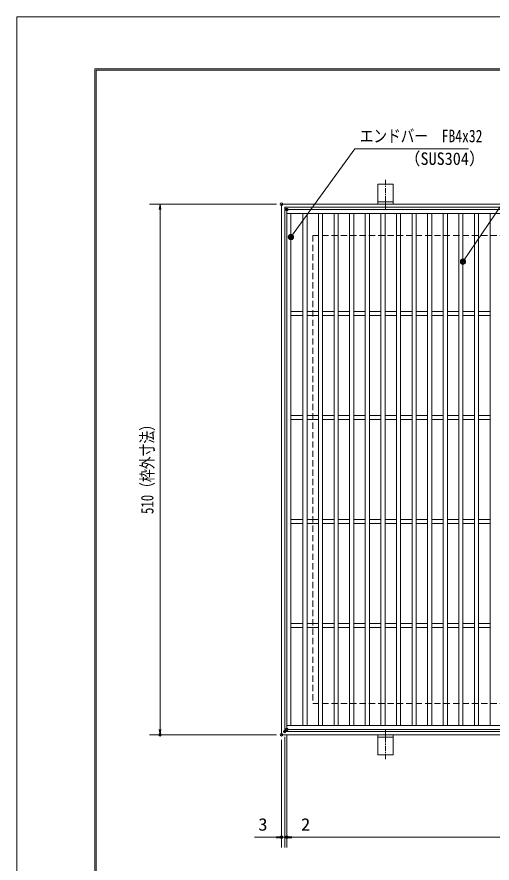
# Model space of a CAD drawing. Units: millimetres, scale not verified. Extents: x -1050 to 1050, y -742 to 742.
# Drawn here: x -1050 to -593, y -71 to 742 of the extents above; entities that cross this region are included whole.
import ezdxf
from ezdxf.enums import TextEntityAlignment as Align

# ---------------------------------------------------------------- set-up
doc = ezdxf.new("R2010")
doc.units = ezdxf.units.MM
doc.header["$LTSCALE"] = 5
doc.header["$PDMODE"] = 32
doc.header["$PDSIZE"] = 2.5
doc.linetypes.add('CHAIN1', pattern=[8, 5, -1, 1, -1])
doc.linetypes.add('DASHED1', pattern=[1.8, 1.2, -0.6])
for name, color, linetype, lineweight in [('0-0_7-図\u3000枠', 4, 'Continuous', 9), ('0-1_寸法注釈', 2, 'Continuous', 9), ('0-4_0', 2, 'Continuous', 9), ('0-5_DEFPOINTS', 134, 'Continuous', 9), ('0-6_枠', 7, 'Continuous', 9), ('0-7_蓋', 5, 'Continuous', 9), ('0-8_アンカー', 7, 'Continuous', 9), ('0-A_溝開口', 4, 'DASHED1', 9)]:
    doc.layers.add(name, color=color, linetype=linetype, lineweight=lineweight)
doc.styles.add('ＭＳ ゴシック', font='')
doc.styles.get('ＭＳ ゴシック').set_extended_font_data('MS Gothic')

# ---------------------------------------------------------------- blocks, each defined once
blk = doc.blocks.new('_OPEN')
at = {"layer": '0-4_0'}
blk.add_line((0, 0), (-5, 0), dxfattribs=at)
blk.add_lwpolyline([(-5, 0.833), (0, 0), (-5, -0.833)], dxfattribs=at)
blk = doc.blocks.new('A$C5D7C781A')
at = {"layer": '0-8_アンカー', "color": 6, "linetype": 'CHAIN1'}
blk.add_line((37.5, 140.11), (37.5, 0), dxfattribs=at)
at = {"layer": '0-8_アンカー'}
for p, q in [((0, 118.78), (0, 22.26)), ((0, 118.78), (75, 118.78)), ((75, 118.78), (75, 22.26)), ((75, 33.76), (0, 33.76)), ((0, 22.26), (75, 22.26))]:
    blk.add_line(p, q, dxfattribs=at)
blk = doc.blocks.new('_Dot')
at = {"layer": '0-4_0'}
for p, q in [((-2.5, 0), (-5, 0)), ((2.445, 0.5), (-2.445, 0.5)), ((1.997, 1.5), (-1.997, 1.5)), ((2.289, -0.995), (-2.289, -0.995)), ((1.499, -1.995), (-1.499, -1.995))]:
    blk.add_line(p, q, dxfattribs=at)
for points in [[(2.5, 0), (2.48, 0.313), (2.421, 0.622), (2.324, 0.92), (2.191, 1.204), (2.023, 1.469), (1.822, 1.711), (1.594, 1.926), (1.34, 2.111), (1.064, 2.262), (0.773, 2.378), (0.468, 2.456), (0.157, 2.495), (-0.157, 2.495), (-0.468, 2.456), (-0.773, 2.378), (-1.064, 2.262), (-1.34, 2.111), (-1.594, 1.926), (-1.822, 1.711), (-2.023, 1.469), (-2.191, 1.204), (-2.324, 0.92), (-2.421, 0.622), (-2.48, 0.313), (-2.5, 0), (0, 0)], [(-2.5, 0), (-2.48, -0.313), (-2.421, -0.622), (-2.324, -0.92), (-2.191, -1.204), (-2.023, -1.469), (-1.822, -1.711), (-1.594, -1.926), (-1.34, -2.111), (-1.064, -2.262), (-0.773, -2.378), (-0.468, -2.456), (-0.157, -2.495), (0.157, -2.495), (0.468, -2.456), (0.773, -2.378), (1.064, -2.262), (1.34, -2.111), (1.594, -1.926), (1.822, -1.711), (2.023, -1.469), (2.191, -1.204), (2.324, -0.92), (2.421, -0.622), (2.48, -0.313), (2.5, 0), (0, 0)]]:
    blk.add_lwpolyline(points, close=True, dxfattribs=at)

msp = doc.modelspace()

# ---------------------------------------------------------------- linework, layer by layer
at = {"layer": '0-0_7-図\u3000枠'}
for p, q in [((-975, -692.5), (-975, 692.5)), ((-973.75, -691.25), (-973.75, 691.25)), ((-973.75, 691.25), (998.75, 691.25))]:
    msp.add_line(p, q, dxfattribs=at)
msp.add_lwpolyline([(-975, 692.5), (1000, 692.5), (1000, -692.5)], dxfattribs=at)
at = {"layer": '0-1_寸法注釈'}
for p, q in [((-800.45, 562.475), (-922.363, 562.475)), ((-912.363, 557.475), (-912.363, 57.475)), ((-800.45, 52.475), (-922.363, 52.475)), ((-792.45, 50.475), (-792.45, -56.047)), ((-792.45, 50.475), (-792.45, -56.047)), ((-790.45, 52.475), (-790.45, -56.047)), ((-790.45, 52.475), (-790.45, -56.047)), ((-795.45, 47.475), (-795.45, -56.047)), ((-800.45, -46.047), (-821.563, -46.047)), ((-797.45, -46.047), (-802.45, -46.047)), ((-792.45, -46.047), (-795.45, -46.047)), ((-792.45, -46.047), (-790.45, -46.047)), ((-787.45, -46.047), (-782.45, -46.047)), ((-785.45, -46.047), (199.55, -46.047)), ((-785.45, -46.047), (-764.337, -46.047))]:
    msp.add_line(p, q, dxfattribs=at)
for points in [[(-615.707, 615.749), (-724.931, 615.749), (-785.857, 531.667)], [(-438.147, 615.749), (-547.371, 615.749), (-620.383, 508.117)]]:
    msp.add_lwpolyline(points, dxfattribs=at)
at = {"layer": '0-5_DEFPOINTS'}
msp.add_lwpolyline([(-1050, -742.5), (-1050, 742.5), (1050, 742.5), (1050, -742.5)], close=True, dxfattribs=at)
for p in [(-795.45, 562.475), (-790.45, 57.475), (-912.363, 52.475), (-795.45, 52.475), (-795.45, 52.475), (-792.45, 55.475), (-795.45, -46.047), (-790.45, -46.047)]:
    msp.add_point(p, dxfattribs=at)
at = {"layer": '0-6_枠'}
for p, q in [((-795.45, 562.475), (409.55, 562.475)), ((-795.45, 562.475), (-795.45, 52.475)), ((-792.45, 559.475), (407.714, 559.475)), ((-792.45, 559.475), (-792.45, 55.475)), ((-795.45, 52.475), (409.55, 52.475)), ((-792.45, 55.475), (411.386, 55.475))]:
    msp.add_line(p, q, dxfattribs=at)
at = {"layer": '0-7_蓋'}
for p, q in [((204.55, 557.475), (-790.45, 557.475)), ((-790.45, 57.475), (-790.45, 557.475)), ((204.55, 553.475), (-790.45, 553.475)), ((-786.45, 61.475), (-786.45, 553.475)), ((-774.95, 553.475), (-774.95, 61.475)), ((-770.95, 553.475), (-770.95, 61.475)), ((-759.95, 553.475), (-759.95, 61.475)), ((-755.95, 553.475), (-755.95, 61.475)), ((-744.95, 553.475), (-744.95, 61.475)), ((-740.95, 553.475), (-740.95, 61.475)), ((-729.95, 553.475), (-729.95, 61.475)), ((-725.95, 553.475), (-725.95, 61.475)), ((-714.95, 553.475), (-714.95, 61.475)), ((-710.95, 553.475), (-710.95, 61.475)), ((-699.95, 553.475), (-699.95, 61.475)), ((-695.95, 553.475), (-695.95, 61.475)), ((-684.95, 553.475), (-684.95, 61.475)), ((-680.95, 553.475), (-680.95, 61.475)), ((-669.95, 553.475), (-669.95, 61.475)), ((-665.95, 553.475), (-665.95, 61.475)), ((-654.95, 553.475), (-654.95, 61.475)), ((-650.95, 553.475), (-650.95, 61.475)), ((-639.95, 553.475), (-639.95, 61.475)), ((-635.95, 553.475), (-635.95, 61.475)), ((-624.95, 553.475), (-624.95, 61.475)), ((-620.95, 553.475), (-620.95, 61.475)), ((-609.95, 553.475), (-609.95, 61.475)), ((-605.95, 553.475), (-605.95, 61.475)), ((-594.95, 553.475), (-594.95, 61.475)), ((-774.95, 459.475), (-786.45, 459.475)), ((-759.95, 459.475), (-770.95, 459.475)), ((-744.95, 459.475), (-755.95, 459.475)), ((-729.95, 459.475), (-740.95, 459.475)), ((-714.95, 459.475), (-725.95, 459.475)), ((-699.95, 459.475), (-710.95, 459.475)), ((-684.95, 459.475), (-695.95, 459.475)), ((-669.95, 459.475), (-680.95, 459.475)), ((-654.95, 459.475), (-665.95, 459.475)), ((-639.95, 459.475), (-650.95, 459.475)), ((-624.95, 459.475), (-635.95, 459.475)), ((-609.95, 459.475), (-620.95, 459.475)), ((-594.95, 459.475), (-605.95, 459.475)), ((-774.95, 455.475), (-786.45, 455.475)), ((-759.95, 455.475), (-770.95, 455.475)), ((-744.95, 455.475), (-755.95, 455.475)), ((-729.95, 455.475), (-740.95, 455.475)), ((-714.95, 455.475), (-725.95, 455.475)), ((-699.95, 455.475), (-710.95, 455.475)), ((-684.95, 455.475), (-695.95, 455.475)), ((-669.95, 455.475), (-680.95, 455.475)), ((-654.95, 455.475), (-665.95, 455.475)), ((-639.95, 455.475), (-650.95, 455.475)), ((-624.95, 455.475), (-635.95, 455.475)), ((-609.95, 455.475), (-620.95, 455.475)), ((-594.95, 455.475), (-605.95, 455.475)), ((-774.95, 359.475), (-786.45, 359.475)), ((-759.95, 359.475), (-770.95, 359.475)), ((-744.95, 359.475), (-755.95, 359.475)), ((-729.95, 359.475), (-740.95, 359.475)), ((-714.95, 359.475), (-725.95, 359.475)), ((-699.95, 359.475), (-710.95, 359.475)), ((-684.95, 359.475), (-695.95, 359.475)), ((-669.95, 359.475), (-680.95, 359.475)), ((-654.95, 359.475), (-665.95, 359.475)), ((-639.95, 359.475), (-650.95, 359.475)), ((-624.95, 359.475), (-635.95, 359.475)), ((-609.95, 359.475), (-620.95, 359.475)), ((-594.95, 359.475), (-605.95, 359.475)), ((-774.95, 355.475), (-786.45, 355.475)), ((-759.95, 355.475), (-770.95, 355.475)), ((-744.95, 355.475), (-755.95, 355.475)), ((-729.95, 355.475), (-740.95, 355.475)), ((-714.95, 355.475), (-725.95, 355.475)), ((-699.95, 355.475), (-710.95, 355.475)), ((-684.95, 355.475), (-695.95, 355.475)), ((-669.95, 355.475), (-680.95, 355.475)), ((-654.95, 355.475), (-665.95, 355.475)), ((-639.95, 355.475), (-650.95, 355.475)), ((-624.95, 355.475), (-635.95, 355.475)), ((-609.95, 355.475), (-620.95, 355.475)), ((-594.95, 355.475), (-605.95, 355.475)), ((-774.95, 259.475), (-786.45, 259.475)), ((-774.95, 255.475), (-786.45, 255.475)), ((-759.95, 259.475), (-770.95, 259.475)), ((-759.95, 255.475), (-770.95, 255.475)), ((-744.95, 259.475), (-755.95, 259.475)), ((-744.95, 255.475), (-755.95, 255.475)), ((-729.95, 259.475), (-740.95, 259.475)), ((-729.95, 255.475), (-740.95, 255.475)), ((-714.95, 259.475), (-725.95, 259.475)), ((-714.95, 255.475), (-725.95, 255.475)), ((-699.95, 259.475), (-710.95, 259.475)), ((-699.95, 255.475), (-710.95, 255.475)), ((-684.95, 259.475), (-695.95, 259.475)), ((-684.95, 255.475), (-695.95, 255.475)), ((-669.95, 259.475), (-680.95, 259.475)), ((-669.95, 255.475), (-680.95, 255.475)), ((-654.95, 259.475), (-665.95, 259.475)), ((-654.95, 255.475), (-665.95, 255.475)), ((-639.95, 259.475), (-650.95, 259.475)), ((-639.95, 255.475), (-650.95, 255.475)), ((-624.95, 259.475), (-635.95, 259.475)), ((-624.95, 255.475), (-635.95, 255.475)), ((-609.95, 259.475), (-620.95, 259.475)), ((-609.95, 255.475), (-620.95, 255.475)), ((-594.95, 259.475), (-605.95, 259.475)), ((-594.95, 255.475), (-605.95, 255.475)), ((-774.95, 159.475), (-786.45, 159.475)), ((-774.95, 155.475), (-786.45, 155.475)), ((-759.95, 159.475), (-770.95, 159.475)), ((-759.95, 155.475), (-770.95, 155.475)), ((-744.95, 159.475), (-755.95, 159.475)), ((-744.95, 155.475), (-755.95, 155.475)), ((-729.95, 159.475), (-740.95, 159.475)), ((-729.95, 155.475), (-740.95, 155.475)), ((-714.95, 159.475), (-725.95, 159.475)), ((-714.95, 155.475), (-725.95, 155.475)), ((-699.95, 159.475), (-710.95, 159.475)), ((-699.95, 155.475), (-710.95, 155.475)), ((-684.95, 159.475), (-695.95, 159.475)), ((-684.95, 155.475), (-695.95, 155.475)), ((-669.95, 159.475), (-680.95, 159.475)), ((-669.95, 155.475), (-680.95, 155.475)), ((-654.95, 159.475), (-665.95, 159.475)), ((-654.95, 155.475), (-665.95, 155.475)), ((-639.95, 159.475), (-650.95, 159.475)), ((-639.95, 155.475), (-650.95, 155.475)), ((-624.95, 159.475), (-635.95, 159.475)), ((-624.95, 155.475), (-635.95, 155.475)), ((-609.95, 159.475), (-620.95, 159.475)), ((-609.95, 155.475), (-620.95, 155.475)), ((-594.95, 159.475), (-605.95, 159.475)), ((-594.95, 155.475), (-605.95, 155.475)), ((-790.45, 61.475), (204.55, 61.475)), ((-790.45, 57.475), (204.55, 57.475))]:
    msp.add_line(p, q, dxfattribs=at)
at = {"layer": '0-7_蓋', "color": 7}
for p in [(-790.45, 557.475), (-790.45, 57.475)]:
    msp.add_point(p, dxfattribs=at)
at = {"layer": '0-A_溝開口'}
for p, q in [((-765.45, 532.475), (204.55, 532.475)), ((-765.45, 532.475), (-765.45, 82.475)), ((-765.45, 82.475), (204.55, 82.475))]:
    msp.add_line(p, q, dxfattribs=at)

# ---------------------------------------------------------------- block references
at = {"layer": '0-1_寸法注釈'}
for name, p, rotation in [('_OPEN', (-912.363, 562.475), 90), ('_Dot', (-786.45, 530.862), 233.62864), ('_Dot', (-620.95, 507.293), 235.48592), ('_OPEN', (-912.363, 52.475), 270), ('_OPEN', (-792.45, -46.047), 180), ('_OPEN', (-790.45, -46.047), 180), ('_OPEN', (-790.45, -46.047), 180)]:
    msp.add_blockref(name, p, dxfattribs=dict(at, rotation=rotation))
for p in [(-795.45, -46.047), (-792.45, -46.047)]:
    msp.add_blockref('_OPEN', p, dxfattribs=at)
at = {"layer": '0-8_アンカー', "xscale": 0.2, "yscale": 0.2}
msp.add_blockref('A$C5D7C781A', (-702.95, 558.023), dxfattribs=at)
at = {"layer": '0-8_アンカー', "xscale": -0.2, "yscale": 0.2, "rotation": 180}
msp.add_blockref('A$C5D7C781A', (-702.95, 56.927), dxfattribs=at)

# ---------------------------------------------------------------- texts
at = {"layer": '0-1_寸法注釈', "color": 7, "style": 'ＭＳ ゴシック'}
for s, width, p in [('エンドバー\u3000FB4x32', 0.8, (-720.154, 618.436)), ('（SUS304）', 0.95, (-677.407, 596.644)), ('3', 1.1, (-817.873, -43.36)), ('2', 1.1, (-776.76, -43.36))]:
    msp.add_text(s, height=12.02, dxfattribs=dict(at, width=width)).set_placement(p, align=Align.BOTTOM_LEFT)
at = {"layer": '0-1_寸法注釈', "color": 7, "style": 'ＭＳ ゴシック', "width": 0.75}
msp.add_text('510（枠外寸法）', height=12.03, rotation=90, dxfattribs=at).set_placement((-915.05, 264.682), align=Align.BOTTOM_LEFT)

doc.saveas('drawing.dxf')
